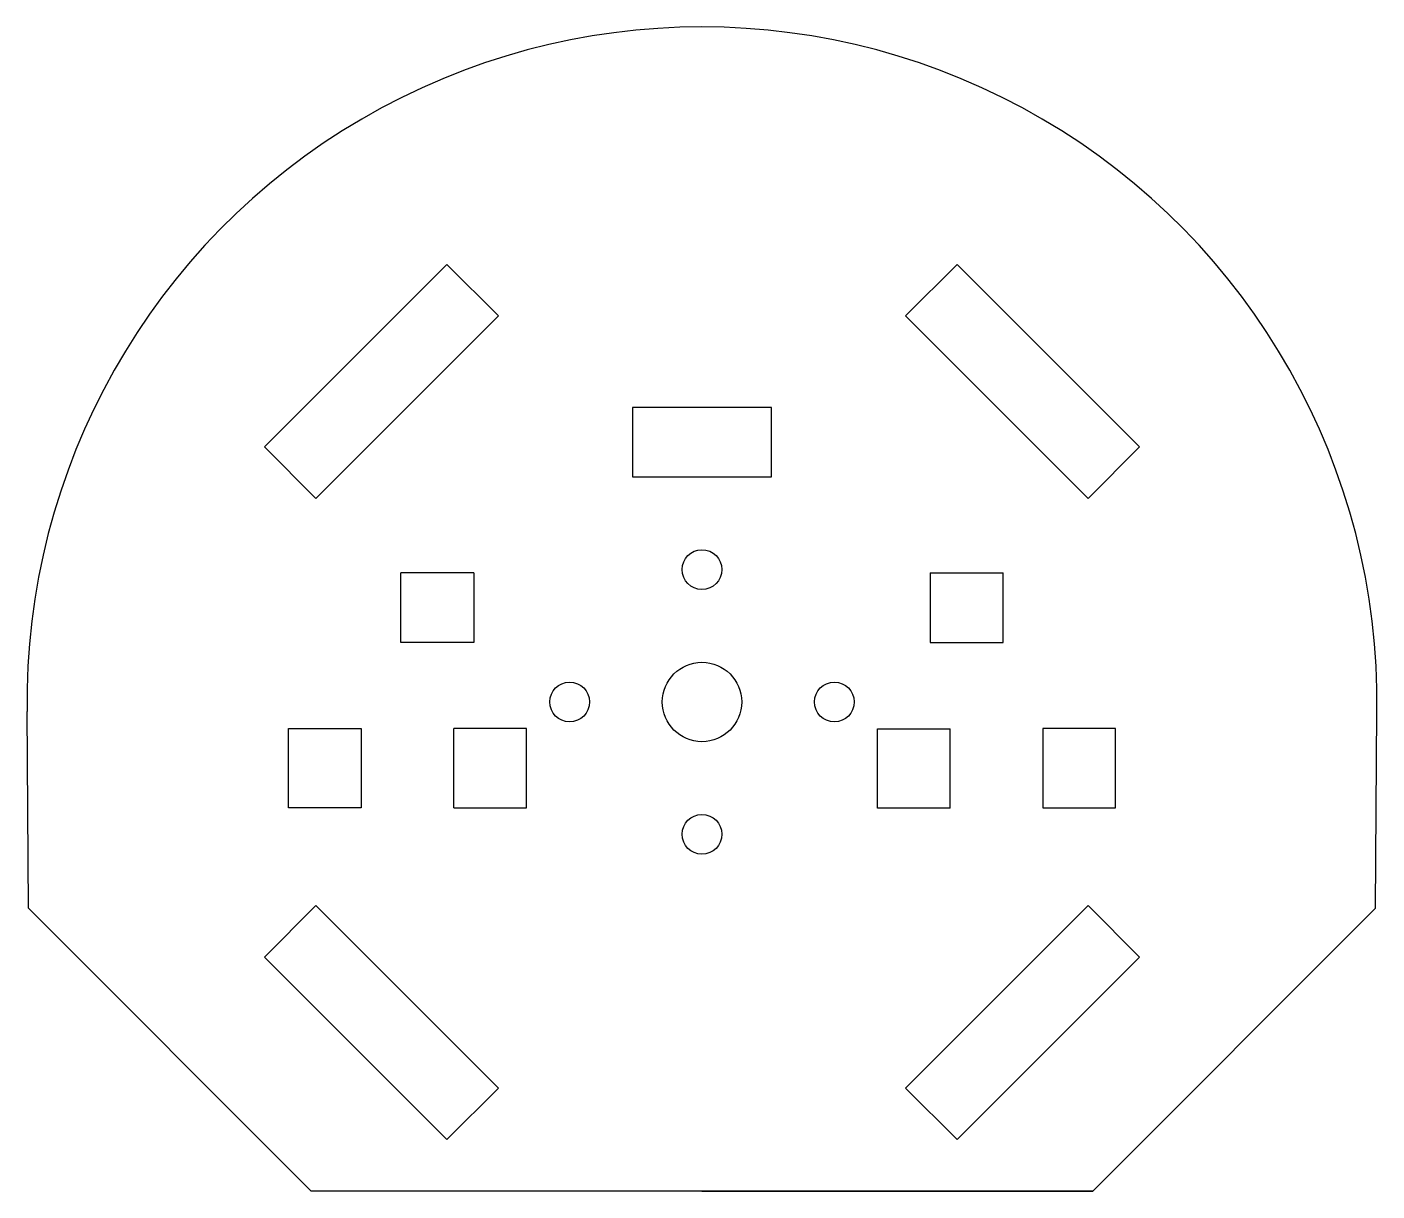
# Model space of a CAD drawing. Header units: inches. Extents: x 17 to 119, y 10 to 98.
import ezdxf

# ---------------------------------------------------------------- set-up
doc = ezdxf.new("R2010")
doc.units = ezdxf.units.IN
doc.header["$MEASUREMENT"] = 0

msp = doc.modelspace()

# ---------------------------------------------------------------- linework, layer by layer
for p, q in [((48.3, 80.4), (34.51, 66.62)), ((34.51, 66.62), (48.3, 80.4)), ((52.19, 76.52), (48.3, 80.4)), ((48.3, 80.4), (52.19, 76.52)), ((86.84, 80.4), (82.95, 76.52)), ((82.95, 76.52), (86.84, 80.4)), ((100.63, 66.62), (86.84, 80.4)), ((86.84, 80.4), (100.63, 66.62)), ((45.3, 69.62), (52.19, 76.52)), ((52.19, 76.52), (45.3, 69.62)), ((82.95, 76.52), (89.84, 69.62)), ((89.84, 69.62), (82.95, 76.52)), ((38.4, 62.73), (45.3, 69.62)), ((45.3, 69.62), (38.4, 62.73)), ((72.82, 69.6), (62.32, 69.6)), ((62.32, 69.6), (62.32, 64.35)), ((72.82, 64.35), (72.82, 69.6)), ((89.84, 69.62), (96.74, 62.73)), ((96.74, 62.73), (89.84, 69.62)), ((34.51, 66.62), (38.4, 62.73)), ((38.4, 62.73), (34.51, 66.62)), ((96.74, 62.73), (100.63, 66.62)), ((100.63, 66.62), (96.74, 62.73)), ((62.32, 64.35), (67.57, 64.35)), ((67.57, 64.35), (72.82, 64.35)), ((44.82, 51.85), (44.82, 57.1)), ((50.32, 57.1), (44.82, 57.1)), ((50.32, 57.1), (50.32, 51.85)), ((84.82, 57.1), (84.82, 51.85)), ((84.82, 57.1), (90.32, 57.1)), ((90.32, 51.85), (90.32, 57.1)), ((50.32, 51.85), (44.82, 51.85)), ((84.82, 51.85), (90.32, 51.85)), ((16.68, 31.77), (16.58, 46.62)), ((118.46, 31.77), (118.57, 46.62)), ((36.32, 42.35), (36.32, 45.35)), ((36.32, 45.35), (41.82, 45.35)), ((41.82, 45.35), (41.82, 39.35)), ((54.32, 45.35), (48.82, 45.35)), ((48.82, 39.35), (48.82, 45.35)), ((54.32, 42.35), (54.32, 45.35)), ((80.82, 42.32), (80.82, 45.32)), ((80.82, 45.32), (86.32, 45.32)), ((86.32, 39.32), (86.32, 45.32)), ((98.82, 45.35), (93.32, 45.35)), ((93.32, 45.35), (93.32, 39.35)), ((98.82, 42.35), (98.82, 45.35)), ((36.32, 39.35), (36.32, 42.35)), ((54.32, 39.35), (54.32, 42.35)), ((80.82, 39.32), (80.82, 42.32)), ((98.82, 39.35), (98.82, 42.35)), ((41.82, 39.35), (36.32, 39.35)), ((48.82, 39.35), (54.32, 39.35)), ((86.32, 39.32), (80.82, 39.32)), ((93.32, 39.35), (98.82, 39.35)), ((38.05, 10.4), (16.68, 31.77)), ((34.51, 28.08), (38.4, 31.97)), ((38.4, 31.97), (34.51, 28.08)), ((38.4, 31.97), (45.3, 25.07)), ((45.3, 25.07), (38.4, 31.97)), ((89.84, 25.07), (96.74, 31.97)), ((96.74, 31.97), (89.84, 25.07)), ((96.74, 31.97), (100.63, 28.08)), ((100.63, 28.08), (96.74, 31.97)), ((97.09, 10.4), (118.46, 31.77)), ((48.3, 14.29), (34.51, 28.08)), ((34.51, 28.08), (48.3, 14.29)), ((34.51, 28.08), (48.3, 14.29)), ((100.63, 28.08), (86.84, 14.29)), ((86.84, 14.29), (100.63, 28.08)), ((45.3, 25.07), (52.19, 18.18)), ((52.19, 18.18), (45.3, 25.07)), ((82.95, 18.18), (89.84, 25.07)), ((89.84, 25.07), (82.95, 18.18)), ((52.19, 18.18), (48.3, 14.29)), ((48.3, 14.29), (52.19, 18.18)), ((86.84, 14.29), (82.95, 18.18)), ((82.95, 18.18), (86.84, 14.29)), ((97.09, 10.4), (38.05, 10.4)), ((67.57, 10.4), (97.09, 10.4))]:
    msp.add_line(p, q)
for centre, radius in [((67.57, 57.35), 1.5), ((67.57, 47.35), 3), ((57.57, 47.35), 1.5), ((77.57, 47.35), 1.5), ((67.57, 37.35), 1.5)]:
    msp.add_circle(centre, radius)
msp.add_arc((67.57, 47.35), 51, 359.1778, 180.8222)

doc.saveas('drawing.dxf')
